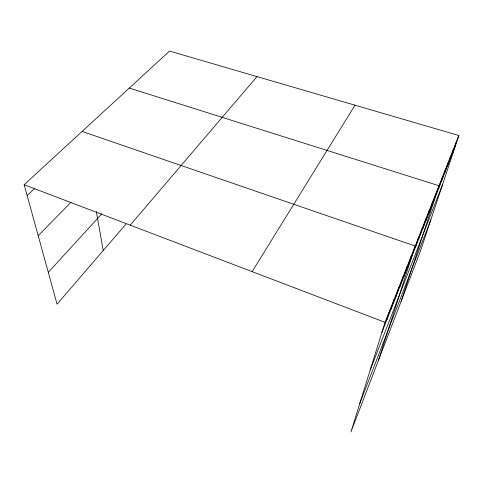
<?xml version="1.0" encoding="UTF-8"?>
<svg xmlns="http://www.w3.org/2000/svg" width="483" height="483" viewBox="0 0 483 483"><rect width="100%" height="100%" fill="white"/><g stroke="black" fill="none" stroke-linecap="round" stroke-linejoin="round"><path stroke-width="0.72" d="M458.85 135.506L385.023 322.318L350.942 431.929L420.506 250.906L458.85 135.506L169.539 51.071L24.15 184.711L57.048 304.163L126.015 224.094M386.545 320.603L389.751 310.358M391.091 309.072L394.321 298.784M395.492 297.902L398.753 287.572M399.761 287.065L403.045 276.711M403.903 276.56L407.211 266.175M407.918 266.362L411.25 255.96M378.479 360.27L415.169 246.04L82.11 131.436M415.501 247.121L418.864 236.694M419.081 238.034L422.45 227.608M422.565 229.202L425.946 218.769M425.952 220.598L429.339 210.171M429.254 212.224L432.647 201.809M432.466 204.067L435.865 193.665M401.089 301.44L439.005 185.732L129.299 88.063M438.649 188.376L442.054 177.998M441.625 180.823L445.03 170.469M444.529 173.457L447.934 163.121M447.355 166.273L450.766 155.961M450.12 159.263L453.525 148.975M452.819 152.423L456.218 142.159M359.805 403.426L430.866 219.729M370.22 369.924L442.682 184.168M381.854 332.503L455.451 145.739M252.144 271.645L354.999 105.197M130.211 225.156L256.992 76.592M48.288 272.376L101.871 213.752M38.187 235.68L71.079 202.148M27.12 195.5L34.806 188.279M24.15 184.711L385.023 322.318M96.31 211.451L103.247 250.526"/></g></svg>
